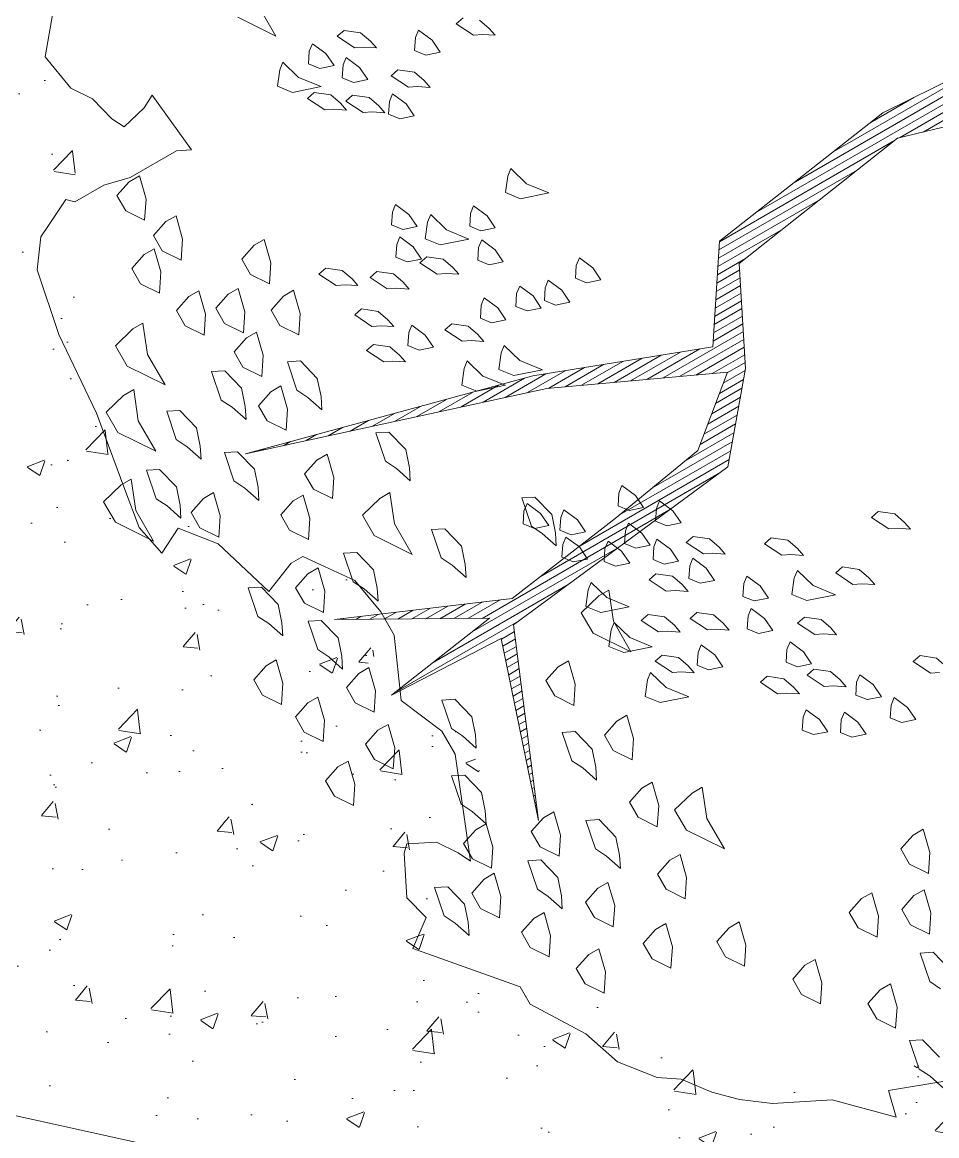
# Model space of a CAD drawing. Header units: metres. Extents: x 12093 to 20303, y 514 to 1412.
# Drawn here: x 19762.77 to 19764.666, y 691.054 to 693.361 of the extents above; entities that cross this region are included whole.
import ezdxf

# ---------------------------------------------------------------- set-up
doc = ezdxf.new("R2010")
doc.units = ezdxf.units.M
for name, color, linetype, lineweight in [('ARBOLES', 52, 'Continuous', 13), ('grass', 64, 'Continuous', 13), ('MANZANAS-ORIGINALES', 147, 'Continuous', 9)]:
    doc.layers.add(name, color=color, linetype=linetype, lineweight=lineweight)
pattern_1 = [(50, (19136.99335, 73.14804), (0.36436934, -0.03187817), [0.0381, -0.4191]), (355, (19136.99335, 73.14804), (-0.07048565, 0.38211329), [0.03048, -0.33528]), (100.451, (19137.0237, 73.1454), (0.293885, 0.35023338), [0.03238, -0.35618]), (46.1842, (19136.99335, 73.24964), (0.54215808, -0.08408466), [0.05715, -0.62865]), (96.6356, (19137.03853, 73.24264), (0.47480847, 0.4948511), [0.04857, -0.53427]), (351.184, (19136.99335, 73.24964), (0.4748092, 0.49485024), [0.04572, -0.50292]), (21, (19137.04415, 73.22424), (0.30322976, -0.20453104), [0.0381, -0.4191]), (326, (19137.04415, 73.22424), (0.12360406, 0.36837593), [0.03048, -0.33528]), (71.4514, (19137.06942, 73.2072), (0.42683298, 0.16384572), [0.03238, -0.35618]), (37.5, (19136.99335, 73.14804), (0.006177207, 0.169110078), [0, -0.331216, 0, -0.34036, 0, -0.33655]), (7.5, (19136.99335, 73.14804), (0.133639325, 0.20036115), [0, -0.194056, 0, -0.323596, 0, -0.12827]), (327.5, (19136.88007, 73.14804), (0.27118119, -0.011457488), [0, -0.127, 0, -0.39624, 0, -0.52578]), (317.5, (19136.82927, 73.14804), (0.29625836, 0.05085298), [0, -0.1651, 0, -0.263144, 0, -0.37338])]

# ---------------------------------------------------------------- blocks, each defined once
blk = doc.blocks.new('ghgfghgh')
at = {"layer": 'ARBOLES', "lineweight": 20}
for p, q in [((20001.1504, 663.7638), (20001.5824, 664.0132)), ((20001.3394, 663.8625), (20001.5931, 664.009)), ((20001.3703, 663.8699), (20001.6039, 664.0048)), ((20001.2006, 663.8032), (20001.4628, 663.9546)), ((20001.2508, 663.8426), (20001.4348, 663.9489)), ((20001.3177, 663.8952), (20001.4213, 663.9461)), ((20001.301, 663.882), (20001.3583, 663.9151)), ((20001.5472, 663.9124), (20001.3369, 663.8619)), ((20001.1042, 663.7276), (20001.3177, 663.8952)), ((20001.1042, 663.7267), (20001.333, 663.8588)), ((20001.3369, 663.8619), (20001.1301, 663.6982)), ((20001.1035, 663.7159), (20001.2843, 663.8203)), ((20001.1028, 663.705), (20001.2357, 663.7818)), ((20001.1021, 663.6942), (20001.187, 663.7433)), ((20001.0953, 663.5894), (20001.1042, 663.7276)), ((20001.1014, 663.6834), (20001.1384, 663.7047)), ((20001.1301, 663.6982), (20001.1383, 663.5611)), ((20001.1, 663.6617), (20001.1312, 663.6797)), ((20001.1007, 663.6725), (20001.1306, 663.6898)), ((20001.0993, 663.6509), (20001.1318, 663.6696)), ((20001.0979, 663.6292), (20001.133, 663.6495)), ((20001.0986, 663.6401), (20001.1324, 663.6596)), ((20001.0972, 663.6184), (20001.1336, 663.6394)), ((20001.0965, 663.6076), (20001.1342, 663.6293)), ((20001.0306, 663.5487), (20001.1354, 663.6092)), ((20001.0958, 663.5967), (20001.1348, 663.6193)), ((20001.052, 663.5506), (20001.136, 663.5991)), ((20000.8603, 663.5513), (20001.0953, 663.5894)), ((20000.9666, 663.543), (20001.0281, 663.5785)), ((20000.9879, 663.5449), (20001.0532, 663.5826)), ((20001.0093, 663.5468), (20001.0784, 663.5867)), ((20001.0734, 663.5525), (20001.1366, 663.589)), ((20001.0947, 663.5544), (20001.1372, 663.579)), ((20000.8812, 663.5354), (20000.9276, 663.5622)), ((20000.9025, 663.5373), (20000.9527, 663.5663)), ((20000.9239, 663.5392), (20000.9778, 663.5704)), ((20000.9452, 663.5411), (20001.003, 663.5744)), ((20001.1141, 663.5552), (20001.1378, 663.5689)), ((20000.4846, 663.4496), (20000.8603, 663.5513)), ((20000.7953, 663.5171), (20000.8494, 663.5483)), ((20000.8242, 663.5234), (20000.8773, 663.554)), ((20000.8532, 663.5297), (20000.9025, 663.5581)), ((20001.1145, 663.5562), (20000.8784, 663.5351)), ((20001.0759, 663.4541), (20001.1145, 663.5562)), ((20001.1091, 663.5419), (20001.1378, 663.5585)), ((20001.1383, 663.5611), (20001.1151, 663.4324)), ((20000.8784, 663.5351), (20000.4846, 663.4496)), ((20000.7664, 663.5108), (20000.8154, 663.5391)), ((20001.099, 663.5152), (20001.1336, 663.5352)), ((20001.1041, 663.5285), (20001.1357, 663.5468)), ((20000.7085, 663.4982), (20000.7474, 663.5207)), ((20000.7374, 663.5045), (20000.7814, 663.5299)), ((20001.094, 663.5019), (20001.1315, 663.5236)), ((20000.6795, 663.4919), (20000.7134, 663.5115)), ((20001.0889, 663.4885), (20001.1294, 663.5119)), ((20000.6216, 663.4794), (20000.6455, 663.4931)), ((20000.6506, 663.4856), (20000.6795, 663.5023)), ((20001.0839, 663.4752), (20001.1273, 663.5003)), ((20000.5637, 663.4668), (20000.5775, 663.4747)), ((20000.5927, 663.4731), (20000.6115, 663.4839)), ((20001.0581, 663.4395), (20001.1231, 663.477)), ((20001.0788, 663.4619), (20001.1252, 663.4886)), ((20001.0157, 663.4046), (20001.121, 663.4654)), ((20000.9678, 663.3651), (20001.0759, 663.4541)), ((20000.9733, 663.3697), (20001.1189, 663.4537)), ((20001.1151, 663.4324), (20000.8351, 663.2264)), ((20000.9219, 663.3296), (20001.1168, 663.4421)), ((20000.8691, 663.2886), (20001.104, 663.4243)), ((20000.7938, 663.2347), (20001.0382, 663.3758)), ((20000.833, 663.2607), (20000.9678, 663.3651)), ((20000.7802, 663.2165), (20000.9723, 663.3274)), ((20000.73, 663.177), (20000.9065, 663.279)), ((20000.6008, 663.233), (20000.833, 663.2607)), ((20000.7754, 663.2346), (20000.8174, 663.2588)), ((20000.6654, 663.2336), (20000.6809, 663.2425)), ((20000.6837, 663.2337), (20000.7037, 663.2453)), ((20000.7021, 663.2339), (20000.7264, 663.248)), ((20000.7204, 663.2341), (20000.7492, 663.2507)), ((20000.7388, 663.2342), (20000.7719, 663.2534)), ((20000.7571, 663.2344), (20000.7947, 663.2561)), ((20000.8036, 663.2348), (20000.6008, 663.233)), ((20000.6103, 663.2331), (20000.6126, 663.2344)), ((20000.6287, 663.2332), (20000.6354, 663.2371)), ((20000.647, 663.2334), (20000.6581, 663.2398)), ((20000.6755, 663.1343), (20000.8036, 663.2348)), ((20000.6797, 663.1376), (20000.8406, 663.2305)), ((20000.8191, 663.2076), (20000.8362, 663.2175)), ((20000.8351, 663.2264), (20000.8676, 662.9704)), ((20000.8189, 663.2082), (20000.6755, 663.1343)), ((20000.8676, 662.9704), (20000.8189, 663.2082)), ((20000.821, 663.1983), (20000.8374, 663.2078)), ((20000.8229, 663.189), (20000.8387, 663.1981)), ((20000.8248, 663.1797), (20000.8399, 663.1884)), ((20000.8267, 663.1703), (20000.8411, 663.1787)), ((20000.8286, 663.161), (20000.8424, 663.169)), ((20000.8305, 663.1517), (20000.8436, 663.1592)), ((20000.8324, 663.1424), (20000.8448, 663.1495)), ((20000.8343, 663.133), (20000.8461, 663.1398)), ((20000.8362, 663.1237), (20000.8473, 663.1301)), ((20000.8381, 663.1144), (20000.8485, 663.1204)), ((20000.8401, 663.1051), (20000.8498, 663.1107)), ((20000.842, 663.0958), (20000.851, 663.101)), ((20000.8439, 663.0864), (20000.8522, 663.0913)), ((20000.8458, 663.0771), (20000.8535, 663.0816)), ((20000.8477, 663.0678), (20000.8547, 663.0718)), ((20000.8496, 663.0585), (20000.8559, 663.0621)), ((20000.8515, 663.0491), (20000.8572, 663.0524)), ((20000.8534, 663.0398), (20000.8584, 663.0427)), ((20000.8553, 663.0305), (20000.8597, 663.033)), ((20000.8572, 663.0212), (20000.8609, 663.0233)), ((20000.8591, 663.0118), (20000.8621, 663.0136)), ((20000.861, 663.0025), (20000.8634, 663.0039)), ((20000.8629, 662.9932), (20000.8646, 662.9941))]:
    blk.add_line(p, q, dxfattribs=at)
at = {"layer": 'grass'}
for p, q in [((20000.2227, 663.9683), (20000.2343, 664.0355)), ((20000.524, 663.9954), (20000.501, 664.0353)), ((20000.4744, 664.02), (20000.524, 663.9954)), ((20000.76, 664.0115), (20000.7689, 664.0193)), ((20000.7906, 664.0162), (20000.8033, 664.0053)), ((20000.6046, 663.995), (20000.6135, 664.0028)), ((20000.6135, 664.0028), (20000.6351, 663.9997)), ((20000.6351, 663.9997), (20000.6478, 663.9888)), ((20000.7108, 664.0031), (20000.7068, 663.9933)), ((20000.7284, 663.9902), (20000.7108, 664.0031)), ((20000.7825, 663.9966), (20000.76, 664.0115)), ((20000.8033, 664.0053), (20000.8111, 663.9964)), ((20000.572, 663.9854), (20000.568, 663.9756)), ((20000.5896, 663.9725), (20000.572, 663.9854)), ((20000.6271, 663.9801), (20000.6046, 663.995)), ((20000.6478, 663.9888), (20000.6556, 663.9799)), ((20000.7068, 663.9933), (20000.7057, 663.9766)), ((20000.7391, 663.9743), (20000.7284, 663.9902)), ((20000.7943, 663.9975), (20000.7825, 663.9966)), ((20000.8111, 663.9964), (20000.7943, 663.9975)), ((20000.568, 663.9756), (20000.5669, 663.9589)), ((20000.6003, 663.9567), (20000.5896, 663.9725)), ((20000.6389, 663.981), (20000.6271, 663.9801)), ((20000.6556, 663.9799), (20000.6389, 663.981)), ((20000.7057, 663.9766), (20000.7204, 663.9705)), ((20000.7204, 663.9705), (20000.7391, 663.9743)), ((20000.2564, 663.9272), (20000.2227, 663.9683)), ((20000.5335, 663.9611), (20000.5295, 663.9513)), ((20000.554, 663.9413), (20000.5335, 663.9611)), ((20000.5669, 663.9589), (20000.5816, 663.9529)), ((20000.5816, 663.9529), (20000.6003, 663.9567)), ((20000.6121, 663.9576), (20000.611, 663.9409)), ((20000.6162, 663.9674), (20000.6121, 663.9576)), ((20000.6338, 663.9545), (20000.6162, 663.9674)), ((20000.5295, 663.9513), (20000.5264, 663.9297)), ((20000.5834, 663.9293), (20000.554, 663.9413)), ((20000.611, 663.9409), (20000.6257, 663.9349)), ((20000.6444, 663.9387), (20000.6338, 663.9545)), ((20000.675, 663.9434), (20000.6839, 663.9512)), ((20000.6975, 663.9284), (20000.675, 663.9434)), ((20000.6839, 663.9512), (20000.7055, 663.948)), ((20000.7055, 663.948), (20000.7182, 663.9371)), ((20000.2847, 663.9133), (20000.2564, 663.9272)), ((20000.5264, 663.9297), (20000.546, 663.9217)), ((20000.546, 663.9217), (20000.5834, 663.9293)), ((20000.6257, 663.9349), (20000.6444, 663.9387)), ((20000.7093, 663.9293), (20000.6975, 663.9284)), ((20000.726, 663.9282), (20000.7093, 663.9293)), ((20000.7182, 663.9371), (20000.726, 663.9282)), ((20000.3097, 663.8874), (20000.2847, 663.9133)), ((20000.3627, 663.918), (20000.3519, 663.9017)), ((20000.4139, 663.8467), (20000.3627, 663.918)), ((20000.5656, 663.9137), (20000.5745, 663.9215)), ((20000.5881, 663.8988), (20000.5656, 663.9137)), ((20000.5745, 663.9215), (20000.5961, 663.9184)), ((20000.5961, 663.9184), (20000.6088, 663.9075)), ((20000.6157, 663.9104), (20000.6246, 663.9182)), ((20000.6246, 663.9182), (20000.6462, 663.9151)), ((20000.6462, 663.9151), (20000.6589, 663.9042)), ((20000.6768, 663.9198), (20000.6727, 663.9099)), ((20000.6944, 663.9068), (20000.6768, 663.9198)), ((20000.3519, 663.9017), (20000.326, 663.8766)), ((20000.5999, 663.8997), (20000.5881, 663.8988)), ((20000.6166, 663.8986), (20000.5999, 663.8997)), ((20000.6088, 663.9075), (20000.6166, 663.8986)), ((20000.6382, 663.8955), (20000.6157, 663.9104)), ((20000.6589, 663.9042), (20000.6667, 663.8952)), ((20000.6727, 663.9099), (20000.6716, 663.8932)), ((20000.7051, 663.891), (20000.6944, 663.9068)), ((20000.326, 663.8766), (20000.3097, 663.8874)), ((20000.65, 663.8964), (20000.6382, 663.8955)), ((20000.6667, 663.8952), (20000.65, 663.8964)), ((20000.6716, 663.8932), (20000.6863, 663.8872)), ((20000.6863, 663.8872), (20000.7051, 663.891)), ((20000.3339, 663.8106), (20000.3944, 663.8455)), ((20000.3944, 663.8455), (20000.4139, 663.8467)), ((20000.2993, 663.8007), (20000.3339, 663.8106)), ((20000.3458, 663.8128), (20000.3325, 663.8051)), ((20000.3545, 663.7823), (20000.3458, 663.8128)), ((20000.8274, 663.8124), (20000.8243, 663.7908)), ((20000.8314, 663.8222), (20000.8274, 663.8124)), ((20000.8519, 663.8024), (20000.8314, 663.8222)), ((20000.2614, 663.7788), (20000.2993, 663.8007)), ((20000.3325, 663.8051), (20000.3164, 663.7869)), ((20000.8813, 663.7904), (20000.8519, 663.8024)), ((20000.228, 663.7494), (20000.2495, 663.782)), ((20000.2495, 663.782), (20000.2614, 663.7788)), ((20000.3164, 663.7869), (20000.3279, 663.767)), ((20000.3527, 663.7547), (20000.3545, 663.7823)), ((20000.8243, 663.7908), (20000.8439, 663.7828)), ((20000.8439, 663.7828), (20000.8813, 663.7904)), ((20000.3279, 663.767), (20000.3527, 663.7547)), ((20000.6806, 663.7752), (20000.6766, 663.7654)), ((20000.6982, 663.7623), (20000.6806, 663.7752)), ((20000.7828, 663.7734), (20000.7788, 663.7636)), ((20000.8004, 663.7605), (20000.7828, 663.7734)), ((20000.3804, 663.7529), (20000.3643, 663.7347)), ((20000.3937, 663.7606), (20000.3804, 663.7529)), ((20000.4024, 663.7302), (20000.3937, 663.7606)), ((20000.6766, 663.7654), (20000.6755, 663.7487)), ((20000.7089, 663.7465), (20000.6982, 663.7623)), ((20000.7227, 663.7523), (20000.7196, 663.7306)), ((20000.7267, 663.7621), (20000.7227, 663.7523)), ((20000.7472, 663.7422), (20000.7267, 663.7621)), ((20000.7788, 663.7636), (20000.7777, 663.7469)), ((20000.8111, 663.7447), (20000.8004, 663.7605)), ((20000.2172, 663.7331), (20000.228, 663.7494)), ((20000.6755, 663.7487), (20000.6902, 663.7427)), ((20000.6902, 663.7427), (20000.7089, 663.7465)), ((20000.7766, 663.7302), (20000.7472, 663.7422)), ((20000.7777, 663.7469), (20000.7924, 663.7409)), ((20000.7924, 663.7409), (20000.8111, 663.7447)), ((20000.212, 663.6898), (20000.2172, 663.7331)), ((20000.3643, 663.7347), (20000.3758, 663.7148)), ((20000.4006, 663.7025), (20000.4024, 663.7302)), ((20000.4957, 663.722), (20000.4796, 663.7038)), ((20000.509, 663.7297), (20000.4957, 663.722)), ((20000.5177, 663.6992), (20000.509, 663.7297)), ((20000.6822, 663.7231), (20000.681, 663.7064)), ((20000.6862, 663.7329), (20000.6822, 663.7231)), ((20000.7038, 663.7199), (20000.6862, 663.7329)), ((20000.7196, 663.7306), (20000.7392, 663.7226)), ((20000.7392, 663.7226), (20000.7766, 663.7302)), ((20000.7933, 663.7291), (20000.7893, 663.7193)), ((20000.8109, 663.7162), (20000.7933, 663.7291)), ((20000.352, 663.7099), (20000.3359, 663.6918)), ((20000.3653, 663.7176), (20000.352, 663.7099)), ((20000.374, 663.6872), (20000.3653, 663.7176)), ((20000.3758, 663.7148), (20000.4006, 663.7025)), ((20000.7145, 663.7041), (20000.7038, 663.7199)), ((20000.7893, 663.7193), (20000.7882, 663.7026)), ((20000.8216, 663.7004), (20000.8109, 663.7162)), ((20000.4796, 663.7038), (20000.4911, 663.6839)), ((20000.5159, 663.6716), (20000.5177, 663.6992)), ((20000.681, 663.7064), (20000.6957, 663.7003)), ((20000.6957, 663.7003), (20000.7145, 663.7041)), ((20000.7125, 663.6992), (20000.7214, 663.707)), ((20000.735, 663.6843), (20000.7125, 663.6992)), ((20000.7214, 663.707), (20000.743, 663.7039)), ((20000.743, 663.7039), (20000.7557, 663.693)), ((20000.7557, 663.693), (20000.7635, 663.6841)), ((20000.7882, 663.7026), (20000.8029, 663.6966)), ((20000.8029, 663.6966), (20000.8216, 663.7004)), ((20000.9169, 663.6957), (20000.9158, 663.679)), ((20000.921, 663.7055), (20000.9169, 663.6957)), ((20000.9386, 663.6926), (20000.921, 663.7055)), ((20000.2405, 663.6054), (20000.212, 663.6898)), ((20000.3359, 663.6918), (20000.3474, 663.6718)), ((20000.3722, 663.6596), (20000.374, 663.6872)), ((20000.4911, 663.6839), (20000.5159, 663.6716)), ((20000.5806, 663.6845), (20000.5895, 663.6923)), ((20000.6031, 663.6696), (20000.5806, 663.6845)), ((20000.5895, 663.6923), (20000.6111, 663.6892)), ((20000.6111, 663.6892), (20000.6238, 663.6783)), ((20000.6474, 663.6801), (20000.6563, 663.6879)), ((20000.6699, 663.6651), (20000.6474, 663.6801)), ((20000.6563, 663.6879), (20000.6779, 663.6847)), ((20000.6779, 663.6847), (20000.6906, 663.6738)), ((20000.7468, 663.6852), (20000.735, 663.6843)), ((20000.7635, 663.6841), (20000.7468, 663.6852)), ((20000.9158, 663.679), (20000.9305, 663.673)), ((20000.9493, 663.6768), (20000.9386, 663.6926)), ((20000.3474, 663.6718), (20000.3722, 663.6596)), ((20000.475, 663.6657), (20000.4617, 663.658)), ((20000.4837, 663.6353), (20000.475, 663.6657)), ((20000.6149, 663.6705), (20000.6031, 663.6696)), ((20000.6316, 663.6694), (20000.6149, 663.6705)), ((20000.6238, 663.6783), (20000.6316, 663.6694)), ((20000.6817, 663.666), (20000.6699, 663.6651)), ((20000.6984, 663.6649), (20000.6817, 663.666)), ((20000.6906, 663.6738), (20000.6984, 663.6649)), ((20000.843, 663.6688), (20000.839, 663.6589)), ((20000.8606, 663.6558), (20000.843, 663.6688)), ((20000.8764, 663.6665), (20000.8753, 663.6498)), ((20000.8804, 663.6763), (20000.8764, 663.6665)), ((20000.898, 663.6634), (20000.8804, 663.6763)), ((20000.9305, 663.673), (20000.9493, 663.6768)), ((20000.4103, 663.655), (20000.3942, 663.6368)), ((20000.4236, 663.6626), (20000.4103, 663.655)), ((20000.4323, 663.6322), (20000.4236, 663.6626)), ((20000.4617, 663.658), (20000.4456, 663.6399)), ((20000.5341, 663.6555), (20000.518, 663.6373)), ((20000.5474, 663.6632), (20000.5341, 663.6555)), ((20000.5561, 663.6328), (20000.5474, 663.6632)), ((20000.7967, 663.6534), (20000.7927, 663.6436)), ((20000.8143, 663.6405), (20000.7967, 663.6534)), ((20000.839, 663.6589), (20000.8379, 663.6422)), ((20000.8713, 663.64), (20000.8606, 663.6558)), ((20000.8753, 663.6498), (20000.89, 663.6438)), ((20000.9087, 663.6476), (20000.898, 663.6634)), ((20000.3942, 663.6368), (20000.4057, 663.6168)), ((20000.4456, 663.6399), (20000.4571, 663.6199)), ((20000.482, 663.6077), (20000.4837, 663.6353)), ((20000.518, 663.6373), (20000.5295, 663.6174)), ((20000.6274, 663.631), (20000.6363, 663.6388)), ((20000.6363, 663.6388), (20000.6579, 663.6357)), ((20000.6579, 663.6357), (20000.6706, 663.6248)), ((20000.7927, 663.6436), (20000.7916, 663.6269)), ((20000.825, 663.6246), (20000.8143, 663.6405)), ((20000.8379, 663.6422), (20000.8526, 663.6362)), ((20000.8526, 663.6362), (20000.8713, 663.64)), ((20000.89, 663.6438), (20000.9087, 663.6476)), ((20000.3505, 663.6204), (20000.3372, 663.6127)), ((20000.3564, 663.5795), (20000.3505, 663.6204)), ((20000.4305, 663.6046), (20000.4323, 663.6322)), ((20000.5543, 663.6051), (20000.5561, 663.6328)), ((20000.6499, 663.6161), (20000.6274, 663.631)), ((20000.6706, 663.6248), (20000.6784, 663.6159)), ((20000.7916, 663.6269), (20000.8063, 663.6208)), ((20000.8063, 663.6208), (20000.825, 663.6246)), ((20000.3372, 663.6127), (20000.3144, 663.5907)), ((20000.4057, 663.6168), (20000.4305, 663.6046)), ((20000.4571, 663.6199), (20000.482, 663.6077)), ((20000.4991, 663.6087), (20000.4858, 663.601)), ((20000.5078, 663.5783), (20000.4991, 663.6087)), ((20000.5295, 663.6174), (20000.5543, 663.6051)), ((20000.6617, 663.617), (20000.6499, 663.6161)), ((20000.6784, 663.6159), (20000.6617, 663.617)), ((20000.698, 663.6079), (20000.6969, 663.5912)), ((20000.702, 663.6177), (20000.698, 663.6079)), ((20000.7196, 663.6048), (20000.702, 663.6177)), ((20000.7452, 663.6115), (20000.7541, 663.6193)), ((20000.7677, 663.5966), (20000.7452, 663.6115)), ((20000.7541, 663.6193), (20000.7757, 663.6162)), ((20000.7757, 663.6162), (20000.7884, 663.6053)), ((20000.2898, 663.5027), (20000.2405, 663.6054)), ((20000.4858, 663.601), (20000.4697, 663.5828)), ((20000.6428, 663.5847), (20000.6517, 663.5925)), ((20000.6517, 663.5925), (20000.6733, 663.5894)), ((20000.6969, 663.5912), (20000.7116, 663.5852)), ((20000.7303, 663.589), (20000.7196, 663.6048)), ((20000.7795, 663.5975), (20000.7677, 663.5966)), ((20000.7962, 663.5963), (20000.7795, 663.5975)), ((20000.7884, 663.6053), (20000.7962, 663.5963)), ((20000.8227, 663.5912), (20000.8187, 663.5814)), ((20000.8432, 663.5714), (20000.8227, 663.5912)), ((20000.3144, 663.5907), (20000.3298, 663.5641)), ((20000.3794, 663.5396), (20000.3564, 663.5795)), ((20000.4697, 663.5828), (20000.4812, 663.5629)), ((20000.506, 663.5506), (20000.5078, 663.5783)), ((20000.6653, 663.5698), (20000.6428, 663.5847)), ((20000.6733, 663.5894), (20000.686, 663.5785)), ((20000.686, 663.5785), (20000.6938, 663.5696)), ((20000.7116, 663.5852), (20000.7303, 663.589)), ((20000.8187, 663.5814), (20000.8156, 663.5598)), ((20000.3298, 663.5641), (20000.3794, 663.5396)), ((20000.4812, 663.5629), (20000.506, 663.5506)), ((20000.5393, 663.5698), (20000.5564, 663.5709)), ((20000.5518, 663.5327), (20000.5393, 663.5698)), ((20000.5564, 663.5709), (20000.5784, 663.5481)), ((20000.6771, 663.5707), (20000.6653, 663.5698)), ((20000.6938, 663.5696), (20000.6771, 663.5707)), ((20000.7744, 663.5709), (20000.7704, 663.5611)), ((20000.7949, 663.5511), (20000.7744, 663.5709)), ((20000.8727, 663.5594), (20000.8432, 663.5714)), ((20000.4403, 663.557), (20000.4574, 663.558)), ((20000.4528, 663.5199), (20000.4403, 663.557)), ((20000.4574, 663.558), (20000.4794, 663.5353)), ((20000.5784, 663.5481), (20000.5833, 663.5243)), ((20000.7704, 663.5611), (20000.7673, 663.5395)), ((20000.8243, 663.5391), (20000.7949, 663.5511)), ((20000.8156, 663.5598), (20000.8352, 663.5518)), ((20000.8352, 663.5518), (20000.8727, 663.5594)), ((20000.3385, 663.5337), (20000.3252, 663.526)), ((20000.3444, 663.4928), (20000.3385, 663.5337)), ((20000.4794, 663.5353), (20000.4843, 663.5115)), ((20000.5308, 663.5384), (20000.5175, 663.5307)), ((20000.5395, 663.5079), (20000.5308, 663.5384)), ((20000.7673, 663.5395), (20000.7869, 663.5315)), ((20000.7869, 663.5315), (20000.8243, 663.5391)), ((20000.3252, 663.526), (20000.3024, 663.504)), ((20000.4671, 663.5105), (20000.4528, 663.5199)), ((20000.5175, 663.5307), (20000.5014, 663.5125)), ((20000.5661, 663.5233), (20000.5518, 663.5327)), ((20000.5843, 663.5072), (20000.5661, 663.5233)), ((20000.5833, 663.5243), (20000.5843, 663.5072)), ((20000.3024, 663.504), (20000.3178, 663.4774)), ((20000.3815, 663.5053), (20000.3986, 663.5063)), ((20000.394, 663.4682), (20000.3815, 663.5053)), ((20000.3986, 663.5063), (20000.4206, 663.4836)), ((20000.4853, 663.4944), (20000.4671, 663.5105)), ((20000.4843, 663.5115), (20000.4853, 663.4944)), ((20000.5014, 663.5125), (20000.5129, 663.4926)), ((20000.5378, 663.4803), (20000.5395, 663.5079)), ((20000.327, 663.4031), (20000.2898, 663.5027)), ((20000.3674, 663.4529), (20000.3444, 663.4928)), ((20000.5129, 663.4926), (20000.5378, 663.4803)), ((20000.3178, 663.4774), (20000.3674, 663.4529)), ((20000.4206, 663.4836), (20000.4255, 663.4598)), ((20000.6549, 663.477), (20000.672, 663.478)), ((20000.6674, 663.4399), (20000.6549, 663.477)), ((20000.672, 663.478), (20000.694, 663.4553)), ((20000.4083, 663.4588), (20000.394, 663.4682)), ((20000.5348, 663.4605), (20000.5435, 663.4655)), ((20000.4265, 663.4427), (20000.4083, 663.4588)), ((20000.4255, 663.4598), (20000.4265, 663.4427)), ((20000.4569, 663.4514), (20000.4741, 663.4524)), ((20000.4695, 663.4143), (20000.4569, 663.4514)), ((20000.4741, 663.4524), (20000.4961, 663.4296)), ((20000.5058, 663.4542), (20000.5095, 663.4563)), ((20000.5912, 663.4491), (20000.5779, 663.4414)), ((20000.5999, 663.4187), (20000.5912, 663.4491)), ((20000.694, 663.4553), (20000.6989, 663.4315)), ((20000.5779, 663.4414), (20000.5618, 663.4233)), ((20000.6818, 663.4305), (20000.6674, 663.4399)), ((20000.6989, 663.4315), (20000.6999, 663.4144)), ((20000.3352, 663.4165), (20000.3219, 663.4089)), ((20000.3411, 663.3756), (20000.3352, 663.4165)), ((20000.3551, 663.4281), (20000.3723, 663.4291)), ((20000.3677, 663.391), (20000.3551, 663.4281)), ((20000.3723, 663.4291), (20000.3943, 663.4063)), ((20000.4961, 663.4296), (20000.5009, 663.4059)), ((20000.5618, 663.4233), (20000.5733, 663.4033)), ((20000.5981, 663.3911), (20000.5999, 663.4187)), ((20000.6999, 663.4144), (20000.6818, 663.4305)), ((20000.3219, 663.4089), (20000.2991, 663.3869)), ((20000.3457, 663.3534), (20000.327, 663.4031)), ((20000.3943, 663.4063), (20000.3992, 663.3825)), ((20000.4838, 663.4048), (20000.4695, 663.4143)), ((20000.502, 663.3887), (20000.4838, 663.4048)), ((20000.5009, 663.4059), (20000.502, 663.3887)), ((20000.5733, 663.4033), (20000.5981, 663.3911)), ((20000.9767, 663.4082), (20000.9727, 663.3984)), ((20000.9943, 663.3953), (20000.9767, 663.4082)), ((20000.382, 663.3815), (20000.3677, 663.391)), ((20000.4296, 663.3913), (20000.4135, 663.3731)), ((20000.4429, 663.3989), (20000.4296, 663.3913)), ((20000.4516, 663.3685), (20000.4429, 663.3989)), ((20000.5467, 663.388), (20000.5306, 663.3698)), ((20000.56, 663.3956), (20000.5467, 663.388)), ((20000.5687, 663.3652), (20000.56, 663.3956)), ((20000.66, 663.3913), (20000.6373, 663.3693)), ((20000.6733, 663.399), (20000.66, 663.3913)), ((20000.6792, 663.3581), (20000.6733, 663.399)), ((20000.8457, 663.3922), (20000.8629, 663.3932)), ((20000.8583, 663.3551), (20000.8457, 663.3922)), ((20000.8629, 663.3932), (20000.8849, 663.3704)), ((20000.9727, 663.3984), (20000.9716, 663.3817)), ((20001.005, 663.3794), (20000.9943, 663.3953)), ((20001.0257, 663.3881), (20001.0217, 663.3783)), ((20001.0433, 663.3752), (20001.0257, 663.3881)), ((20000.2991, 663.3869), (20000.3145, 663.3603)), ((20000.3641, 663.3357), (20000.3411, 663.3756)), ((20000.4002, 663.3654), (20000.382, 663.3815)), ((20000.3992, 663.3825), (20000.4002, 663.3654)), ((20000.4135, 663.3731), (20000.425, 663.3531)), ((20000.8486, 663.3747), (20000.8475, 663.358)), ((20000.8527, 663.3845), (20000.8486, 663.3747)), ((20000.8703, 663.3716), (20000.8527, 663.3845)), ((20000.9008, 663.3763), (20000.8968, 663.3665)), ((20000.9184, 663.3634), (20000.9008, 663.3763)), ((20000.9716, 663.3817), (20000.9863, 663.3756)), ((20000.9863, 663.3756), (20001.005, 663.3794)), ((20001.0217, 663.3783), (20001.0206, 663.3616)), ((20001.054, 663.3594), (20001.0433, 663.3752)), ((20001.3028, 663.3664), (20001.3118, 663.3742)), ((20001.3118, 663.3742), (20001.3334, 663.3711)), ((20000.3145, 663.3603), (20000.3641, 663.3357)), ((20000.4498, 663.3409), (20000.4516, 663.3685)), ((20000.5306, 663.3698), (20000.5421, 663.3499)), ((20000.567, 663.3376), (20000.5687, 663.3652)), ((20000.6373, 663.3693), (20000.6526, 663.3427)), ((20000.881, 663.3558), (20000.8703, 663.3716)), ((20000.8849, 663.3704), (20000.8897, 663.3466)), ((20000.8968, 663.3665), (20000.8957, 663.3498)), ((20000.9291, 663.3476), (20000.9184, 663.3634)), ((20000.9852, 663.3589), (20000.9812, 663.3491)), ((20001.0028, 663.346), (20000.9852, 663.3589)), ((20001.0206, 663.3616), (20001.0353, 663.3556)), ((20001.0353, 663.3556), (20001.054, 663.3594)), ((20001.3254, 663.3515), (20001.3028, 663.3664)), ((20001.3334, 663.3711), (20001.3461, 663.3601)), ((20001.3461, 663.3601), (20001.3539, 663.3512)), ((20000.3751, 663.3199), (20000.3457, 663.3534)), ((20000.3966, 663.3525), (20000.3751, 663.3199)), ((20000.4487, 663.3322), (20000.3966, 663.3525)), ((20000.425, 663.3531), (20000.4498, 663.3409)), ((20000.5421, 663.3499), (20000.567, 663.3376)), ((20000.7023, 663.3182), (20000.6792, 663.3581)), ((20000.7278, 663.3507), (20000.745, 663.3517)), ((20000.7404, 663.3136), (20000.7278, 663.3507)), ((20000.745, 663.3517), (20000.767, 663.329)), ((20000.8475, 663.358), (20000.8622, 663.352)), ((20000.8726, 663.3456), (20000.8583, 663.3551)), ((20000.8622, 663.352), (20000.881, 663.3558)), ((20000.8908, 663.3295), (20000.8726, 663.3456)), ((20000.8897, 663.3466), (20000.8908, 663.3295)), ((20000.8957, 663.3498), (20000.9104, 663.3438)), ((20000.9104, 663.3438), (20000.9291, 663.3476)), ((20000.9812, 663.3491), (20000.9801, 663.3324)), ((20001.0135, 663.3302), (20001.0028, 663.346)), ((20001.3372, 663.3523), (20001.3254, 663.3515)), ((20001.3539, 663.3512), (20001.3372, 663.3523)), ((20000.5151, 663.2696), (20000.4487, 663.3322)), ((20000.6526, 663.3427), (20000.7023, 663.3182)), ((20000.8994, 663.3311), (20000.8983, 663.3144)), ((20000.9035, 663.3409), (20000.8994, 663.3311)), ((20000.9211, 663.328), (20000.9035, 663.3409)), ((20000.9585, 663.3355), (20000.9545, 663.3257)), ((20000.9761, 663.3226), (20000.9585, 663.3355)), ((20000.9801, 663.3324), (20000.9948, 663.3264)), ((20000.9948, 663.3264), (20001.0135, 663.3302)), ((20001.0224, 663.338), (20001.0184, 663.3282)), ((20001.04, 663.3251), (20001.0224, 663.338)), ((20001.0607, 663.3338), (20001.0696, 663.3416)), ((20001.0832, 663.3189), (20001.0607, 663.3338)), ((20001.0696, 663.3416), (20001.0912, 663.3385)), ((20001.0912, 663.3385), (20001.1039, 663.3276)), ((20001.163, 663.332), (20001.1719, 663.3398)), ((20001.1855, 663.3171), (20001.163, 663.332)), ((20001.1719, 663.3398), (20001.1935, 663.3367)), ((20001.1935, 663.3367), (20001.2062, 663.3258)), ((20000.5593, 663.3153), (20000.5442, 663.3066)), ((20000.6277, 663.2842), (20000.5593, 663.3153)), ((20000.6127, 663.3197), (20000.6299, 663.3207)), ((20000.6253, 663.2826), (20000.6127, 663.3197)), ((20000.6299, 663.3207), (20000.6519, 663.298)), ((20000.767, 663.329), (20000.7718, 663.3052)), ((20000.9318, 663.3121), (20000.9211, 663.328)), ((20000.9545, 663.3257), (20000.9534, 663.309)), ((20000.9868, 663.3068), (20000.9761, 663.3226)), ((20001.0184, 663.3282), (20001.0173, 663.3115)), ((20001.0507, 663.3093), (20001.04, 663.3251)), ((20001.095, 663.3198), (20001.0832, 663.3189)), ((20001.1117, 663.3187), (20001.095, 663.3198)), ((20001.1039, 663.3276), (20001.1117, 663.3187)), ((20001.1973, 663.318), (20001.1855, 663.3171)), ((20001.214, 663.3169), (20001.1973, 663.318)), ((20001.2062, 663.3258), (20001.214, 663.3169)), ((20000.5442, 663.3066), (20000.5151, 663.2696)), ((20000.5795, 663.3005), (20000.5662, 663.2928)), ((20000.5882, 663.2701), (20000.5795, 663.3005)), ((20000.7547, 663.3041), (20000.7404, 663.3136)), ((20000.7729, 663.288), (20000.7547, 663.3041)), ((20000.7718, 663.3052), (20000.7729, 663.288)), ((20000.8983, 663.3144), (20000.913, 663.3084)), ((20000.913, 663.3084), (20000.9318, 663.3121)), ((20000.9534, 663.309), (20000.9681, 663.303)), ((20000.9681, 663.303), (20000.9868, 663.3068)), ((20001.0173, 663.3115), (20001.032, 663.3055)), ((20001.032, 663.3055), (20001.0507, 663.3093)), ((20001.0654, 663.3033), (20001.0643, 663.2866)), ((20001.0694, 663.3131), (20001.0654, 663.3033)), ((20001.087, 663.3002), (20001.0694, 663.3131)), ((20001.0977, 663.2843), (20001.087, 663.3002)), ((20001.2561, 663.294), (20001.265, 663.3018)), ((20001.265, 663.3018), (20001.2866, 663.2987)), ((20000.5662, 663.2928), (20000.5501, 663.2747)), ((20000.6519, 663.298), (20000.6568, 663.2742)), ((20001.0122, 663.285), (20001.0211, 663.2928)), ((20001.0211, 663.2928), (20001.0427, 663.2897)), ((20001.0427, 663.2897), (20001.0554, 663.2788)), ((20001.0643, 663.2866), (20001.079, 663.2806)), ((20001.14, 663.2899), (20001.136, 663.2801)), ((20001.1576, 663.277), (20001.14, 663.2899)), ((20001.202, 663.2875), (20001.1989, 663.2659)), ((20001.206, 663.2973), (20001.202, 663.2875)), ((20001.2265, 663.2775), (20001.206, 663.2973)), ((20001.2786, 663.279), (20001.2561, 663.294)), ((20001.2866, 663.2987), (20001.2993, 663.2877)), ((20001.2993, 663.2877), (20001.3071, 663.2788)), ((20000.4882, 663.2744), (20000.5053, 663.2754)), ((20000.5007, 663.2373), (20000.4882, 663.2744)), ((20000.5053, 663.2754), (20000.5273, 663.2527)), ((20000.5501, 663.2747), (20000.5616, 663.2547)), ((20000.6396, 663.2732), (20000.6253, 663.2826)), ((20000.6615, 663.2432), (20000.6277, 663.2842)), ((20000.6578, 663.257), (20000.6396, 663.2732)), ((20000.6568, 663.2742), (20000.6578, 663.257)), ((20000.9324, 663.2718), (20000.9293, 663.2502)), ((20000.9364, 663.2816), (20000.9324, 663.2718)), ((20000.9569, 663.2618), (20000.9364, 663.2816)), ((20000.9596, 663.2717), (20000.9463, 663.264)), ((20000.9655, 663.2308), (20000.9596, 663.2717)), ((20001.0347, 663.2701), (20001.0122, 663.285)), ((20001.0554, 663.2788), (20001.0632, 663.2699)), ((20001.079, 663.2806), (20001.0977, 663.2843)), ((20001.136, 663.2801), (20001.1349, 663.2634)), ((20001.1683, 663.2612), (20001.1576, 663.277)), ((20001.2559, 663.2655), (20001.2265, 663.2775)), ((20001.2904, 663.2799), (20001.2786, 663.279)), ((20001.3071, 663.2788), (20001.2904, 663.2799)), ((20000.5864, 663.2424), (20000.5882, 663.2701)), ((20000.9463, 663.264), (20000.9235, 663.242)), ((20000.9863, 663.2498), (20000.9569, 663.2618)), ((20001.0465, 663.271), (20001.0347, 663.2701)), ((20001.0632, 663.2699), (20001.0465, 663.271)), ((20001.1349, 663.2634), (20001.1496, 663.2574)), ((20001.1496, 663.2574), (20001.1683, 663.2612)), ((20001.1989, 663.2659), (20001.2185, 663.2579)), ((20001.2185, 663.2579), (20001.2559, 663.2655)), ((20000.5273, 663.2527), (20000.5322, 663.2289)), ((20000.5616, 663.2547), (20000.5864, 663.2424)), ((20000.6789, 663.2129), (20000.6615, 663.2432)), ((20000.9235, 663.242), (20000.9389, 663.2154)), ((20000.9293, 663.2502), (20000.9489, 663.2422)), ((20000.9489, 663.2422), (20000.9863, 663.2498)), ((20001.0659, 663.2344), (20001.0748, 663.2422)), ((20001.0748, 663.2422), (20001.0964, 663.2391)), ((20001.1456, 663.2476), (20001.1416, 663.2378)), ((20001.1632, 663.2347), (20001.1456, 663.2476)), ((20000.5151, 663.2278), (20000.5007, 663.2373)), ((20000.5332, 663.2117), (20000.5151, 663.2278)), ((20000.5322, 663.2289), (20000.5332, 663.2117)), ((20000.5665, 663.2309), (20000.5836, 663.232)), ((20000.579, 663.1938), (20000.5665, 663.2309)), ((20000.5836, 663.232), (20000.6056, 663.2092)), ((20000.9665, 663.2293), (20000.9625, 663.2195)), ((20000.9885, 663.1909), (20000.9655, 663.2308)), ((20000.987, 663.2095), (20000.9665, 663.2293)), ((20001.0019, 663.232), (20001.0109, 663.2398)), ((20001.0244, 663.2171), (20001.0019, 663.232)), ((20001.0109, 663.2398), (20001.0325, 663.2367)), ((20001.0325, 663.2367), (20001.0452, 663.2257)), ((20001.0884, 663.2195), (20001.0659, 663.2344)), ((20001.0964, 663.2391), (20001.1091, 663.2282)), ((20001.1091, 663.2282), (20001.1169, 663.2193)), ((20001.1416, 663.2378), (20001.1405, 663.2211)), ((20001.1739, 663.2189), (20001.1632, 663.2347)), ((20001.2064, 663.2285), (20001.2153, 663.2363)), ((20001.2289, 663.2135), (20001.2064, 663.2285)), ((20001.2153, 663.2363), (20001.237, 663.2332)), ((20001.237, 663.2332), (20001.2497, 663.2222)), ((20000.688, 663.1274), (20000.6789, 663.2129)), ((20000.9389, 663.2154), (20000.9885, 663.1909)), ((20000.9625, 663.2195), (20000.9594, 663.1979)), ((20001.0363, 663.218), (20001.0244, 663.2171)), ((20001.053, 663.2168), (20001.0363, 663.218)), ((20001.0452, 663.2257), (20001.053, 663.2168)), ((20001.1002, 663.2204), (20001.0884, 663.2195)), ((20001.1169, 663.2193), (20001.1002, 663.2204)), ((20001.1405, 663.2211), (20001.1552, 663.2151)), ((20001.1552, 663.2151), (20001.1739, 663.2189)), ((20001.2407, 663.2144), (20001.2289, 663.2135)), ((20001.2574, 663.2133), (20001.2407, 663.2144)), ((20001.2497, 663.2222), (20001.2574, 663.2133)), ((20000.6056, 663.2092), (20000.6105, 663.1854)), ((20001.0164, 663.1975), (20000.987, 663.2095)), ((20001.0804, 663.1999), (20001.0764, 663.1901)), ((20001.098, 663.187), (20001.0804, 663.1999)), ((20001.1964, 663.204), (20001.1924, 663.1942)), ((20001.214, 663.191), (20001.1964, 663.204)), ((20000.5934, 663.1844), (20000.579, 663.1938)), ((20000.6115, 663.1683), (20000.5934, 663.1844)), ((20000.6105, 663.1854), (20000.6115, 663.1683)), ((20000.9594, 663.1979), (20000.979, 663.1899)), ((20000.979, 663.1899), (20001.0164, 663.1975)), ((20001.0202, 663.1787), (20001.0291, 663.1865)), ((20001.0291, 663.1865), (20001.0507, 663.1834)), ((20001.0764, 663.1901), (20001.0752, 663.1734)), ((20001.1087, 663.1712), (20001.098, 663.187)), ((20001.1924, 663.1942), (20001.1913, 663.1775)), ((20001.2247, 663.1752), (20001.214, 663.191)), ((20001.3575, 663.1782), (20001.3664, 663.186)), ((20001.3664, 663.186), (20001.388, 663.1828)), ((20000.5115, 663.1726), (20000.4954, 663.1544)), ((20000.5248, 663.1803), (20000.5115, 663.1726)), ((20000.5335, 663.1498), (20000.5248, 663.1803)), ((20000.6458, 663.1703), (20000.6325, 663.1627)), ((20000.6545, 663.1399), (20000.6458, 663.1703)), ((20000.8934, 663.1714), (20000.8773, 663.1533)), ((20000.9067, 663.1791), (20000.8934, 663.1714)), ((20000.9154, 663.1487), (20000.9067, 663.1791)), ((20001.0427, 663.1638), (20001.0202, 663.1787)), ((20001.0507, 663.1834), (20001.0634, 663.1725)), ((20001.0634, 663.1725), (20001.0712, 663.1636)), ((20001.0752, 663.1734), (20001.0899, 663.1674)), ((20001.0899, 663.1674), (20001.1087, 663.1712)), ((20001.1913, 663.1775), (20001.206, 663.1714)), ((20001.206, 663.1714), (20001.2247, 663.1752)), ((20001.38, 663.1632), (20001.3575, 663.1782)), ((20001.388, 663.1828), (20001.4007, 663.1719)), ((20000.6325, 663.1627), (20000.6164, 663.1445)), ((20001.0142, 663.164), (20001.0102, 663.1542)), ((20001.0347, 663.1442), (20001.0142, 663.164)), ((20001.0545, 663.1647), (20001.0427, 663.1638)), ((20001.0712, 663.1636), (20001.0545, 663.1647)), ((20001.1577, 663.1512), (20001.1666, 663.159)), ((20001.1666, 663.159), (20001.1882, 663.1558)), ((20001.1882, 663.1558), (20001.2009, 663.1449)), ((20001.2187, 663.1605), (20001.2276, 663.1683)), ((20001.2412, 663.1456), (20001.2187, 663.1605)), ((20001.2276, 663.1683), (20001.2492, 663.1652)), ((20001.2492, 663.1652), (20001.2619, 663.1543)), ((20001.2875, 663.161), (20001.2835, 663.1512)), ((20001.3051, 663.1481), (20001.2875, 663.161)), ((20001.3918, 663.1641), (20001.38, 663.1632)), ((20000.4954, 663.1544), (20000.5069, 663.1345)), ((20000.5317, 663.1222), (20000.5335, 663.1498)), ((20000.6164, 663.1445), (20000.6279, 663.1245)), ((20000.8773, 663.1533), (20000.8888, 663.1333)), ((20000.9136, 663.121), (20000.9154, 663.1487)), ((20001.0102, 663.1542), (20001.0071, 663.1326)), ((20001.0641, 663.1322), (20001.0347, 663.1442)), ((20001.1802, 663.1362), (20001.1577, 663.1512)), ((20001.2009, 663.1449), (20001.2087, 663.136)), ((20001.253, 663.1465), (20001.2412, 663.1456)), ((20001.2697, 663.1454), (20001.253, 663.1465)), ((20001.2619, 663.1543), (20001.2697, 663.1454)), ((20001.2835, 663.1512), (20001.2824, 663.1345)), ((20001.3158, 663.1323), (20001.3051, 663.1481)), ((20000.5069, 663.1345), (20000.5317, 663.1222)), ((20000.5793, 663.1319), (20000.566, 663.1243)), ((20000.588, 663.1015), (20000.5793, 663.1319)), ((20000.6527, 663.1123), (20000.6545, 663.1399)), ((20000.7412, 663.0875), (20000.688, 663.1274)), ((20000.7412, 663.1279), (20000.7583, 663.1289)), ((20000.7538, 663.0908), (20000.7412, 663.1279)), ((20000.7583, 663.1289), (20000.7804, 663.1062)), ((20000.8888, 663.1333), (20000.9136, 663.121)), ((20001.0071, 663.1326), (20001.0267, 663.1246)), ((20001.0267, 663.1246), (20001.0641, 663.1322)), ((20001.192, 663.1371), (20001.1802, 663.1362)), ((20001.2087, 663.136), (20001.192, 663.1371)), ((20001.2824, 663.1345), (20001.2971, 663.1285)), ((20001.2971, 663.1285), (20001.3158, 663.1323)), ((20001.3325, 663.1312), (20001.3285, 663.1214)), ((20001.3501, 663.1182), (20001.3325, 663.1312)), ((20000.566, 663.1243), (20000.5499, 663.1061)), ((20000.6279, 663.1245), (20000.6527, 663.1123)), ((20001.2174, 663.1153), (20001.2134, 663.1055)), ((20001.235, 663.1024), (20001.2174, 663.1153)), ((20001.2675, 663.112), (20001.2635, 663.1022)), ((20001.2851, 663.0991), (20001.2675, 663.112)), ((20001.3285, 663.1214), (20001.3274, 663.1046)), ((20001.3608, 663.1024), (20001.3501, 663.1182)), ((20000.5499, 663.1061), (20000.5614, 663.0862)), ((20000.5862, 663.0739), (20000.588, 663.1015)), ((20000.7804, 663.1062), (20000.7852, 663.0824)), ((20000.9699, 663.1003), (20000.9538, 663.0822)), ((20000.9832, 663.108), (20000.9699, 663.1003)), ((20000.9919, 663.0776), (20000.9832, 663.108)), ((20001.2134, 663.1055), (20001.2123, 663.0888)), ((20001.2457, 663.0866), (20001.235, 663.1024)), ((20001.2635, 663.1022), (20001.2624, 663.0855)), ((20001.2958, 663.0833), (20001.2851, 663.0991)), ((20001.3274, 663.1046), (20001.3421, 663.0986)), ((20001.3421, 663.0986), (20001.3608, 663.1024)), ((20000.5614, 663.0862), (20000.5862, 663.0739)), ((20000.6576, 663.0885), (20000.6415, 663.0703)), ((20000.6709, 663.0962), (20000.6576, 663.0885)), ((20000.6796, 663.0657), (20000.6709, 663.0962)), ((20000.7587, 663.0573), (20000.7412, 663.0875)), ((20000.7681, 663.0814), (20000.7538, 663.0908)), ((20000.7852, 663.0824), (20000.7862, 663.0652)), ((20000.8985, 663.0857), (20000.9157, 663.0868)), ((20000.9111, 663.0487), (20000.8985, 663.0857)), ((20000.9157, 663.0868), (20000.9377, 663.064)), ((20000.9538, 663.0822), (20000.9653, 663.0622)), ((20001.2123, 663.0888), (20001.227, 663.0828)), ((20001.227, 663.0828), (20001.2457, 663.0866)), ((20001.2624, 663.0855), (20001.2771, 663.0795)), ((20001.2771, 663.0795), (20001.2958, 663.0833)), ((20000.6415, 663.0703), (20000.653, 663.0504)), ((20000.7862, 663.0652), (20000.7681, 663.0814)), ((20000.9901, 663.05), (20000.9919, 663.0776)), ((20000.6778, 663.0381), (20000.6796, 663.0657)), ((20000.7788, 662.9176), (20000.7587, 663.0573)), ((20000.9377, 663.064), (20000.9425, 663.0402)), ((20000.9653, 663.0622), (20000.9901, 663.05)), ((20000.6054, 663.0406), (20000.5893, 663.0225)), ((20000.6187, 663.0483), (20000.6054, 663.0406)), ((20000.6274, 663.0179), (20000.6187, 663.0483)), ((20000.653, 663.0504), (20000.6778, 663.0381)), ((20000.9254, 663.0392), (20000.9111, 663.0487)), ((20000.9436, 663.0231), (20000.9254, 663.0392)), ((20000.9425, 663.0402), (20000.9436, 663.0231)), ((20000.754, 663.0289), (20000.7712, 663.0299)), ((20000.7666, 662.9918), (20000.754, 663.0289)), ((20000.7712, 663.0299), (20000.7932, 663.0072)), ((20000.5893, 663.0225), (20000.6008, 663.0025)), ((20000.6256, 662.9903), (20000.6274, 663.0179)), ((20001.0027, 663.0129), (20000.9865, 662.9947)), ((20001.016, 663.0206), (20001.0027, 663.0129)), ((20001.0247, 662.9901), (20001.016, 663.0206)), ((20001.0817, 663.0142), (20001.0684, 663.0065)), ((20001.0876, 662.9733), (20001.0817, 663.0142)), ((20000.6008, 663.0025), (20000.6256, 662.9903)), ((20000.7932, 663.0072), (20000.798, 662.9834)), ((20000.9865, 662.9947), (20000.9981, 662.9748)), ((20001.0684, 663.0065), (20001.0456, 662.9845)), ((20000.7809, 662.9824), (20000.7666, 662.9918)), ((20000.7991, 662.9663), (20000.7809, 662.9824)), ((20000.798, 662.9834), (20000.7991, 662.9663)), ((20000.8649, 662.9839), (20000.8658, 662.9844)), ((20000.8876, 662.9819), (20000.8743, 662.9742)), ((20000.8963, 662.9515), (20000.8876, 662.9819)), ((20001.0229, 662.9625), (20001.0247, 662.9901)), ((20001.0456, 662.9845), (20001.061, 662.9579)), ((20000.7991, 662.9663), (20000.7858, 662.9586)), ((20000.8078, 662.9358), (20000.7991, 662.9663)), ((20000.8743, 662.9742), (20000.8582, 662.9561)), ((20000.8668, 662.9746), (20000.8671, 662.9747)), ((20000.9295, 662.9707), (20000.9467, 662.9717)), ((20000.9421, 662.9336), (20000.9295, 662.9707)), ((20000.9467, 662.9717), (20000.9687, 662.9489)), ((20000.9981, 662.9748), (20001.0229, 662.9625)), ((20001.1106, 662.9334), (20001.0876, 662.9733)), ((20000.7858, 662.9586), (20000.7697, 662.9404)), ((20000.8582, 662.9561), (20000.8697, 662.9361)), ((20000.8945, 662.9238), (20000.8963, 662.9515)), ((20001.061, 662.9579), (20001.1106, 662.9334)), ((20001.3572, 662.9516), (20001.3411, 662.9334)), ((20001.3705, 662.9593), (20001.3572, 662.9516)), ((20001.3792, 662.9288), (20001.3705, 662.9593)), ((20000.6921, 662.928), (20000.6953, 662.94)), ((20000.6953, 662.94), (20000.7343, 662.9423)), ((20000.7343, 662.9423), (20000.7625, 662.9284)), ((20000.7697, 662.9404), (20000.7812, 662.9205)), ((20000.9687, 662.9489), (20000.9735, 662.9251)), ((20000.6956, 662.8695), (20000.6921, 662.928)), ((20000.7625, 662.9284), (20000.7788, 662.9176)), ((20000.806, 662.9082), (20000.8078, 662.9358)), ((20000.8697, 662.9361), (20000.8945, 662.9238)), ((20000.9564, 662.9241), (20000.9421, 662.9336)), ((20000.9746, 662.908), (20000.9564, 662.9241)), ((20000.9735, 662.9251), (20000.9746, 662.908)), ((20001.0526, 662.9264), (20001.0393, 662.9188)), ((20001.0613, 662.896), (20001.0526, 662.9264)), ((20001.3411, 662.9334), (20001.3526, 662.9135)), ((20001.3774, 662.9012), (20001.3792, 662.9288)), ((20000.7812, 662.9205), (20000.806, 662.9082)), ((20000.8536, 662.9179), (20000.8707, 662.919)), ((20000.8661, 662.8809), (20000.8536, 662.9179)), ((20000.8707, 662.919), (20000.8927, 662.8962)), ((20001.0393, 662.9188), (20001.0232, 662.9006)), ((20001.3526, 662.9135), (20001.3774, 662.9012)), ((20000.7965, 662.8939), (20000.7804, 662.8757)), ((20000.8098, 662.9016), (20000.7965, 662.8939)), ((20000.8185, 662.8711), (20000.8098, 662.9016)), ((20000.8927, 662.8962), (20000.8976, 662.8724)), ((20001.0232, 662.9006), (20001.0347, 662.8807)), ((20001.0595, 662.8684), (20001.0613, 662.896)), ((20000.7318, 662.8831), (20000.749, 662.8841)), ((20000.7444, 662.846), (20000.7318, 662.8831)), ((20000.749, 662.8841), (20000.771, 662.8614)), ((20000.8804, 662.8714), (20000.8661, 662.8809)), ((20000.9451, 662.8822), (20000.929, 662.864)), ((20000.9584, 662.8898), (20000.9451, 662.8822)), ((20000.9672, 662.8594), (20000.9584, 662.8898)), ((20001.0347, 662.8807), (20001.0595, 662.8684)), ((20001.3718, 662.8802), (20001.3585, 662.8726)), ((20001.3805, 662.8498), (20001.3718, 662.8802)), ((20000.7207, 662.8437), (20000.6956, 662.8695)), ((20000.7804, 662.8757), (20000.7919, 662.8558)), ((20000.8168, 662.8435), (20000.8185, 662.8711)), ((20000.8986, 662.8553), (20000.8804, 662.8714)), ((20000.8976, 662.8724), (20000.8986, 662.8553)), ((20000.929, 662.864), (20000.9406, 662.844)), ((20001.2899, 662.8685), (20001.2738, 662.8503)), ((20001.3032, 662.8761), (20001.2899, 662.8685)), ((20001.3119, 662.8457), (20001.3032, 662.8761)), ((20001.3585, 662.8726), (20001.3424, 662.8544)), ((20000.771, 662.8614), (20000.7758, 662.8376)), ((20000.7919, 662.8558), (20000.8168, 662.8435)), ((20000.8748, 662.8504), (20000.8615, 662.8427)), ((20000.8835, 662.82), (20000.8748, 662.8504)), ((20000.9654, 662.8318), (20000.9672, 662.8594)), ((20001.2738, 662.8503), (20001.2853, 662.8303)), ((20001.3424, 662.8544), (20001.3539, 662.8345)), ((20001.3787, 662.8222), (20001.3805, 662.8498)), ((20000.7035, 662.8035), (20000.7207, 662.8437)), ((20000.7587, 662.8366), (20000.7444, 662.846)), ((20000.7769, 662.8205), (20000.7587, 662.8366)), ((20000.7758, 662.8376), (20000.7769, 662.8205)), ((20000.8615, 662.8427), (20000.8454, 662.8246)), ((20000.9406, 662.844), (20000.9654, 662.8318)), ((20001.0339, 662.8359), (20001.0206, 662.8282)), ((20001.0426, 662.8055), (20001.0339, 662.8359)), ((20001.1301, 662.8382), (20001.1168, 662.8305)), ((20001.1388, 662.8078), (20001.1301, 662.8382)), ((20001.3102, 662.8181), (20001.3119, 662.8457)), ((20000.8454, 662.8246), (20000.8569, 662.8046)), ((20001.0206, 662.8282), (20001.0045, 662.81)), ((20001.1168, 662.8305), (20001.1007, 662.8124)), ((20001.2853, 662.8303), (20001.3102, 662.8181)), ((20001.3539, 662.8345), (20001.3787, 662.8222)), ((20000.8817, 662.7924), (20000.8835, 662.82)), ((20001.0045, 662.81), (20001.016, 662.7901)), ((20001.1007, 662.8124), (20001.1122, 662.7924)), ((20001.137, 662.7802), (20001.1388, 662.8078)), ((20000.8435, 662.7532), (20000.7035, 662.8035)), ((20000.8569, 662.8046), (20000.8817, 662.7924)), ((20000.9332, 662.7954), (20000.917, 662.7773)), ((20000.9465, 662.8031), (20000.9332, 662.7954)), ((20000.9552, 662.7727), (20000.9465, 662.8031)), ((20001.0408, 662.7778), (20001.0426, 662.8055)), ((20001.1122, 662.7924), (20001.137, 662.7802)), ((20001.3664, 662.7974), (20001.3836, 662.7984)), ((20001.379, 662.7603), (20001.3664, 662.7974)), ((20001.3836, 662.7984), (20001.4056, 662.7756)), ((20000.917, 662.7773), (20000.9286, 662.7573)), ((20001.016, 662.7901), (20001.0408, 662.7778)), ((20001.216, 662.7815), (20001.1999, 662.7633)), ((20001.2293, 662.7891), (20001.216, 662.7815)), ((20001.2381, 662.7587), (20001.2293, 662.7891)), ((20000.9534, 662.7451), (20000.9552, 662.7727)), ((20001.1999, 662.7633), (20001.2115, 662.7434)), ((20000.8566, 662.7305), (20000.8435, 662.7532)), ((20000.9286, 662.7573), (20000.9534, 662.7451)), ((20001.2363, 662.7311), (20001.2381, 662.7587)), ((20001.3143, 662.7495), (20001.2982, 662.7314)), ((20001.3276, 662.7572), (20001.3143, 662.7495)), ((20001.3363, 662.7268), (20001.3276, 662.7572)), ((20001.3933, 662.7508), (20001.379, 662.7603)), ((20001.2115, 662.7434), (20001.2363, 662.7311)), ((20000.9294, 662.6918), (20000.8566, 662.7305)), ((20001.2982, 662.7314), (20001.3097, 662.7114)), ((20001.3345, 662.6991), (20001.3363, 662.7268)), ((20001.3097, 662.7114), (20001.3345, 662.6991)), ((20000.9707, 662.6552), (20000.9294, 662.6918)), ((20001.3527, 662.683), (20001.3698, 662.6841)), ((20001.3652, 662.6459), (20001.3527, 662.683)), ((20001.3698, 662.6841), (20001.3918, 662.6613)), ((20001.0228, 662.6348), (20000.9707, 662.6552)), ((20001.3795, 662.6365), (20001.3652, 662.6459)), ((20001.0542, 662.6328), (20001.0228, 662.6348)), ((20001.0944, 662.6156), (20001.0542, 662.6328)), ((20001.3977, 662.6204), (20001.3795, 662.6365)), ((20001.3988, 662.63), (20001.3252, 662.6177)), ((20001.3252, 662.6177), (20001.3351, 662.5831)), ((20001.1302, 662.606), (20001.0944, 662.6156)), ((20001.1736, 662.6008), (20001.1302, 662.606)), ((20001.2515, 662.6055), (20001.1736, 662.6008)), ((20001.3351, 662.5831), (20001.2515, 662.6055))]:
    blk.add_line(p, q, dxfattribs=at)

msp = doc.modelspace()

# ---------------------------------------------------------------- hatches: boundary and pattern name
at = {"layer": 'grass'}
h = msp.add_hatch(dxfattribs=at)
h.set_pattern_fill('AR-CONC', color=256, scale=0.002, style=0)
h.set_pattern_definition(pattern_1)
h.paths.add_polyline_path([(19762.8828, 693.3136), (19762.8617, 693.3392), (19762.8749, 693.4154), (19761.5145, 693.7148), (19761.4947, 693.0621), (19762.876, 692.7047), (19762.8771, 692.802), (19762.8448, 692.8974), (19762.8531, 692.9662), (19762.8702, 692.9921), (19762.8794, 693.006)])
h = msp.add_hatch(dxfattribs=at)
h.set_pattern_fill('AR-CONC', color=256, scale=0.002, style=0)
h.set_pattern_definition(pattern_1)
h.paths.add_polyline_path([(19762.876, 692.7047), (19761.4947, 693.0621), (19761.4652, 692.092), (19762.8658, 691.7791)])
h = msp.add_hatch(dxfattribs=at)
h.set_pattern_fill('AR-CONC', color=256, scale=0.002, style=0)
h.set_pattern_definition(pattern_1)
h.paths.add_polyline_path([(19763.5854, 692.1412), (19763.5665, 692.174), (19763.4614, 692.173), (19763.5602, 692.1848), (19763.5577, 692.1892), (19763.5132, 692.2432), (19763.5003, 692.2517), (19763.4986, 692.2568), (19763.3956, 692.3036), (19763.3716, 692.2898), (19763.3255, 692.2311), (19763.2202, 692.3303), (19763.1376, 692.3626), (19763.1035, 692.3109), (19763.0779, 692.34), (19763.0074, 692.3749), (19762.983, 692.4171), (19763.0191, 692.452), (19763.023, 692.4542), (19762.9681, 692.6007), (19762.9243, 692.6923), (19762.876, 692.7047), (19762.8658, 691.7791), (19763.6109, 691.6126), (19763.6063, 691.6894), (19763.6114, 691.7083), (19763.6732, 691.712), (19763.718, 691.6899), (19763.7438, 691.6728), (19763.7417, 691.6874), (19763.7293, 691.709), (19763.7373, 691.7181), (19763.7271, 691.7887), (19763.7244, 691.7905), (19763.7045, 691.8494), (19763.7183, 691.8502), (19763.7119, 691.8943), (19763.6842, 691.9423), (19763.5997, 692.0055), (19763.5976, 692.0256), (19763.5799, 692.0165), (19763.5971, 692.03)])
h.paths.add_polyline_path([(19763.2943, 692.0484), (19763.3198, 692.0772), (19763.3409, 692.0894), (19763.3547, 692.0411), (19763.3519, 691.9973), (19763.3126, 692.0168)], flags=16)
h.paths.add_polyline_path([(19763.3028, 692.1798), (19763.2829, 692.2387), (19763.3101, 692.2403), (19763.345, 692.2042), (19763.3527, 692.1665), (19763.3543, 692.1393), (19763.3255, 692.1648)], flags=16)
h.paths.add_polyline_path([(19763.3807, 691.9718), (19763.4063, 692.0006), (19763.4274, 692.0128), (19763.4412, 691.9645), (19763.4384, 691.9207), (19763.399, 691.9401)], flags=16)
h.paths.add_polyline_path([(19763.407, 692.1697), (19763.4342, 692.1714), (19763.4691, 692.1353), (19763.4768, 692.0976), (19763.4785, 692.0704), (19763.4497, 692.0959), (19763.4269, 692.1109)], flags=16)
h.paths.add_polyline_path([(19763.3993, 692.2075), (19763.381, 692.2391), (19763.4066, 692.2679), (19763.4277, 692.2801), (19763.4415, 692.2318), (19763.4387, 692.188)], flags=16)
h.paths.add_polyline_path([(19763.4862, 692.0326), (19763.5117, 692.0615), (19763.5328, 692.0736), (19763.5466, 692.0254), (19763.5438, 691.9816), (19763.5044, 692.001)], flags=16)
h.paths.add_polyline_path([(19763.4432, 691.8391), (19763.4688, 691.8679), (19763.4899, 691.8801), (19763.5037, 691.8318), (19763.5009, 691.788), (19763.4615, 691.8075)], flags=16)
h.paths.add_polyline_path([(19763.526, 691.915), (19763.5515, 691.9438), (19763.5726, 691.956), (19763.5864, 691.9077), (19763.5836, 691.8639), (19763.5442, 691.8834)], flags=16)
h = msp.add_hatch(dxfattribs=at)
h.set_pattern_fill('AR-CONC', color=256, scale=0.002, style=0)
h.set_pattern_definition(pattern_1)
h.paths.add_polyline_path([(19762.8658, 691.7791), (19761.4652, 692.092), (19761.4449, 691.4204), (19762.8584, 691.1093)])
h = msp.add_hatch(dxfattribs=at)
h.set_pattern_fill('AR-CONC', color=256, scale=0.002, style=0)
h.set_pattern_definition(pattern_1)
h.paths.add_polyline_path([(19764.0481, 691.2566), (19763.9826, 691.3147), (19763.8672, 691.3761), (19763.8464, 691.412), (19763.6244, 691.4918), (19763.6516, 691.5555), (19763.6119, 691.5966), (19763.6109, 691.6126), (19762.8658, 691.7791), (19762.8584, 691.1093), (19764.5753, 690.7316), (19764.6053, 691.1478), (19764.4935, 691.1778), (19764.3699, 691.1704), (19764.3011, 691.1786), (19764.2443, 691.1939), (19764.1806, 691.2211), (19764.1308, 691.2243)])
h = msp.add_hatch(dxfattribs=at)
h.set_pattern_fill('AR-CONC', color=256, scale=0.002, style=0)
h.set_pattern_definition(pattern_1)
h.paths.add_polyline_path([(19765.9351, 691.0932), (19765.4562, 691.2002), (19765.4489, 691.1855), (19765.4319, 691.1596), (19765.3959, 691.1388), (19765.358, 691.149), (19765.3012, 691.1642), (19765.2445, 691.1794), (19765.1037, 691.1461), (19765.0816, 691.1014), (19765.0128, 691.1096), (19764.9574, 691.2056), (19764.9449, 691.3104), (19764.9442, 691.3147), (19764.9295, 691.318), (19764.9318, 691.3066), (19764.9334, 691.2794), (19764.9046, 691.3049), (19764.8819, 691.3199), (19764.8787, 691.3293), (19764.8357, 691.3389), (19764.8336, 691.3061), (19764.7943, 691.3256), (19764.7793, 691.3515), (19764.7717, 691.3532), (19764.7695, 691.3371), (19764.7801, 691.2633), (19764.7271, 691.2166), (19764.7245, 691.2162), (19764.7254, 691.2014), (19764.7112, 691.214), (19764.6103, 691.1972), (19764.626, 691.1423), (19764.6053, 691.1478), (19764.5753, 690.7316), (19765.7891, 690.4645)])
h.paths.add_polyline_path([(19764.9022, 691.1629), (19764.8734, 691.1885), (19764.8507, 691.2035), (19764.8308, 691.2623), (19764.858, 691.2639), (19764.8929, 691.2278), (19764.9006, 691.1901)], flags=16)

# ---------------------------------------------------------------- linework, layer by layer
at = {"layer": 'MANZANAS-ORIGINALES'}
msp.add_line((19803.5345, 682.1234), (19712.657, 702.1187), dxfattribs=at)

# ---------------------------------------------------------------- block references
at = {"layer": 'Defpoints', "lineweight": 20, "xscale": 1.586003757394792, "yscale": 1.586003757394792, "zscale": 1.586003757394792}
msp.add_blockref('ghgfghgh', (-11957.6107, -359.7666), dxfattribs=at)

doc.saveas('drawing.dxf')
